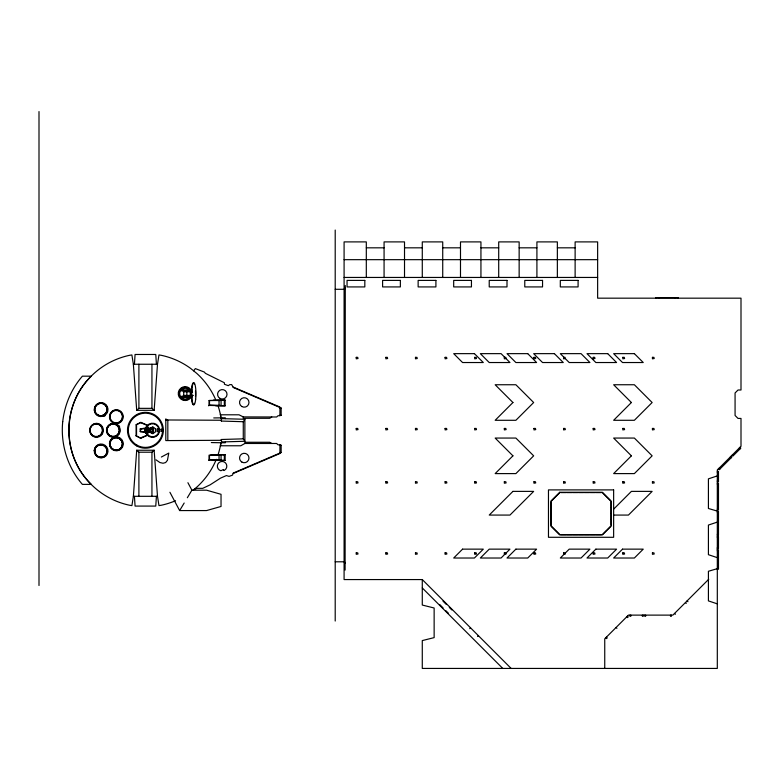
<?xml version="1.0" encoding="UTF-8"?>
<svg xmlns="http://www.w3.org/2000/svg" width="780" height="780" viewBox="0 0 780 780"><rect width="100%" height="100%" fill="white"/><g stroke="black" fill="none" stroke-linecap="round" stroke-linejoin="round"><path stroke-width="1.17" d="M140.78 438.262L136.13 435.825L140.78 438.262L147.498 435.289L145.675 432.627L145.441 430.121L145.675 427.927L147.274 425.422L140.79 422.74L136.13 424.739L140.78 422.292L147.498 425.266M134.423 364.25L135.076 354.471L155.766 354.471L156.429 364.25M156.429 496.304L155.766 506.083L135.076 506.083L134.423 496.304M215.426 399.116A76.625 76.625 0 0 0 196.697 373.337L190.466 368.287A76.625 76.625 0 0 0 161.353 355.329L158.964 354.949L157.492 364.25L154.147 410.309L136.705 410.309L133.361 364.25L131.888 354.949L129.49 355.329A76.625 76.625 0 0 0 129.49 505.225L131.908 505.606L133.38 496.304L136.705 450.245L154.147 450.245L157.492 496.304L158.964 505.606L161.353 505.225A76.625 76.625 0 0 0 175.539 500.731M551.167 513.893L551.167 519.217M244.871 419.269L243.272 421.717L221.374 421.063L221.637 417.807L221.637 418.626L244.871 419.269L244.871 441.285L221.637 441.938L221.637 442.748L221.374 439.491L243.272 438.838L244.871 441.285M345.277 288.103L345.111 288.697M551.528 526.295L555.301 530.039M555.721 530.458L559.484 534.222M606.382 496.723L602.667 492.96M610.574 500.887L606.859 497.152M220.37 446.209L220.925 442.748L225.313 442.748L225.313 441.938M551.538 500.916L555.301 497.152M555.721 496.723L559.484 492.96M610.574 526.295L606.859 530.029M610.954 519.197L610.974 513.932M345.111 570.092L345.277 285.538M146.484 427.586L145.831 429.136L146.484 433.943L147.781 433.943L147.781 426.611L146.484 426.611L146.484 427.586L147.781 427.586M551.167 507.975L551.167 513.289M551.167 519.821L551.167 525.145M610.974 507.332L610.954 502.057M610.974 525.106L610.974 519.86M220.447 445.77L240.796 445.77L244.871 443.479L276.666 443.479L277.885 444.707L281.151 445.273L281.151 452.527L233.22 473.07L232.518 475.127L229.066 476.385L226.424 475.566L220.516 478.13L210.093 484.858L202.722 488.339L197.018 488.339L193.576 489.743M169.913 492.268L179.644 510.568L184.178 503.022M187.346 497.747L191.89 490.191L206.564 490.191L221.032 494.305L221.032 506.464L206.564 510.568L179.644 510.568M551.167 502.047L551.167 507.37M610.954 513.279L610.974 508.004M560.615 492.59L565.939 492.59M566.543 492.59L571.867 492.59M572.462 492.59L577.785 492.59M578.389 492.59L583.713 492.59M584.317 492.59L589.631 492.59M590.236 492.59L595.559 492.59M596.164 492.59L601.487 492.59M565.939 534.592L560.615 534.592M571.867 534.592L566.543 534.592M577.785 534.592L572.462 534.592M583.713 534.592L578.389 534.592M589.631 534.592L584.317 534.592M595.559 534.592L590.236 534.592M601.487 534.592L596.164 534.592M193.576 370.812L195.37 368.599L204.418 372.089L205.355 373.327L224.406 382.765L224.406 384.228L228.306 385.681L229.749 384.618L231.709 384.618L233.22 387.485L281.151 408.028L281.151 415.282L277.885 415.847L276.666 416.988L243.243 416.91L239.002 414.794L220.447 414.794M148.434 432.393L153.328 432.393L153.328 428.161L148.434 428.161L148.434 432.393L149.087 431.75L153.328 431.75M149.74 429.215L153.085 429.215L153.085 431.34L149.74 431.34L149.74 429.215L153.085 429.215M208.679 405.824L209.498 405.005L221.072 405.415L221.072 400.52L209.089 400.52L209.089 405.415L225.147 405.824L225.147 400.12L213.389 400.12M208.679 460.434L209.498 459.625L221.072 460.034L221.072 455.14L209.089 455.14L209.089 460.034L225.147 460.434L225.147 454.73L212.209 454.73M504.777 554.317L501.072 558.022L480.344 558.022L489.226 549.139L509.964 549.139L506.035 553.059M469.716 628.67L470.555 627.832M477.545 636.509L478.384 635.671M564.018 554.317L560.313 558.022L581.051 558.022L589.933 549.139L569.205 549.139L565.276 553.059M613.636 509.155L631.4 491.38L652.139 491.38L628.446 515.073L613.636 515.073M708.757 579.228L672.877 615.118L628.446 615.118L604.744 638.81L604.744 668.431M136.705 410.309L138.899 408.349L151.944 408.349L154.147 410.309M136.705 450.245L138.899 452.205L151.944 452.205L154.147 450.245M602.667 534.222L606.382 530.458M193.138 490.103L196.697 487.217A76.625 76.625 0 0 0 216.323 459.332M271.772 416.988L269.734 418.294L243.243 418.294L243.243 416.91M161.353 457.031L168.782 453.082L167.437 460.298L165.643 462.54L163.04 463.252L159.871 462.53L156.059 459.849M209.089 400.52L225.147 400.12M210.288 455.14L225.147 454.73M149.74 431.34L153.085 431.34M233.22 473.479L279.923 453.511L279.923 444.707M140.79 437.814L147.274 435.133M717.308 475.898L708.416 478.861L708.416 508.482L718.487 511.446L718.487 535.139L717.308 535.139M717.308 522.103L708.416 525.067L708.416 554.687L717.308 557.651M145.675 432.627L140.205 431.584L140.205 428.971L145.675 427.927M161.07 429.624L162.542 429.302M162.542 431.252L161.07 431.418L161.07 430.862M221.374 439.491L221.374 440.3L165.799 440.583L165.799 418.889M140.205 428.971L145.607 428.61M213.73 417.944L225.313 417.807L225.313 418.626M366.308 247.826L384.072 247.826M404.518 247.826L422.282 247.826M442.728 247.826L460.493 247.826M480.938 247.826L498.703 247.826M519.149 247.826L536.913 247.826M557.359 247.826L575.123 247.826M344.087 259.672L597.636 259.672M344.087 277.446L597.636 277.446M335.205 289.292L344.087 289.292M133.361 364.25L157.492 364.25M191.607 390.946L181.623 390.946L181.623 389.932L188.965 389.932L188.965 390.946M183.3 391.765L191.227 391.765L191.207 390.946M183.3 395.431L191.227 395.431L191.227 396.25L181.623 396.25L181.623 397.264L188.965 397.264L188.965 396.25M192.816 395.431L193.381 395.431M215.738 405.824L225.147 405.824M279.923 408.028L281.151 408.028M279.923 415.282L281.151 415.282M151.876 427.508L152.822 427.508L152.841 426.709M146.153 428.366L147.781 428.366M148.434 428.161L149.087 428.815L153.328 428.815M147.781 429.624L145.012 429.644L145.012 430.911L147.781 430.93M147.781 429.868L145.012 429.887M145.012 430.667L147.781 430.687M140.205 431.584L145.607 431.632M146.153 432.198L147.781 432.198M146.484 432.968L147.781 432.968M151.876 433.046L152.822 433.046L152.841 433.846M279.923 445.273L281.151 445.273M279.923 452.527L281.151 452.527M213.389 460.434L225.147 460.434M717.308 471.452L718.487 471.452L718.487 481.825L717.308 481.825M717.308 472.348L718.487 472.348M717.308 480.938L718.487 480.938M717.308 483.308L718.487 483.308L718.487 509.964L717.308 509.964M717.308 484.195L718.487 484.195M133.361 496.304L157.492 496.304M717.308 509.077L718.487 509.077M717.308 512.333L718.487 512.333M717.308 534.251L718.487 534.251M717.892 535.587L718.048 546.546M717.308 536.62L718.487 536.62L718.487 548.467L717.308 548.467M717.308 537.508L718.487 537.508M717.308 547.579L718.487 547.579M717.308 549.11L717.892 549.11M717.308 549.949L718.487 549.949L718.487 569.205L717.308 569.205M717.308 550.836L718.487 550.836M335.205 561.795L344.087 561.795M718.487 568.318L708.416 571.272L708.416 600.892L717.308 603.856M511.144 668.431L422.282 579.569L344.087 579.569L344.087 241.897L366.308 241.897L366.308 277.446M211.341 442.562L220.925 442.748A76.625 76.625 0 0 1 218.303 453.96M161.07 429.692L161.07 429.068L162.542 429.302M161.07 430.93L162.542 431.252M165.799 419.971L221.374 420.254L221.374 421.063M233.22 387.075L279.923 407.043L279.923 415.847M271.772 443.479L269.734 442.26L244.871 442.26L244.871 443.479M166.481 419.338L167.827 420.254L167.827 440.3M739.957 447.33L740.795 448.159L732.829 456.124L731.991 455.286M739.323 447.954L740.161 448.793M732.625 454.652L733.463 455.491M730.948 456.329L731.786 457.168L719.189 469.765L718.351 468.926M730.314 456.963L731.152 457.802M718.975 468.302L719.813 469.141M564.018 357.347L560.313 353.642L581.051 353.642L589.933 362.534L569.205 362.534L565.276 358.605M504.777 357.347L501.072 353.642L480.344 353.642L489.226 362.534L509.964 362.534L506.035 358.605M687.112 600.873L687.95 601.712M685.444 602.55L686.273 603.389M674.554 613.441L675.383 614.279M627.393 616.161L628.231 617M626.769 616.785L627.608 617.624M616.073 627.49L616.912 628.319M606.421 637.133L607.259 637.972M605.797 637.767L606.635 638.606M443.011 601.136L446.413 604.539M449.29 607.415L451.844 609.96M439.657 604.481L443.06 607.883M445.936 610.76L448.49 613.314M422.282 587.944L502.768 668.431M187.912 482.703L191.89 490.191M345.111 562.39L345.277 562.984M220.37 414.346L220.925 417.807M717.892 534.222L717.892 536.62M678.2 298.174L678.2 297.59L655.697 297.59L655.697 298.174M675.002 297.59L675.002 298.174M671.395 615.118L671.395 616.298M670.508 615.118L670.508 616.298M658.905 297.59L658.905 298.174M645.625 615.118L645.625 616.298M644.738 615.118L644.738 616.298M643.256 615.118L643.256 616.298M642.369 615.118L642.369 616.298M630.815 615.118L630.815 616.298M629.928 615.118L629.928 616.298M575.123 277.446L575.123 241.897L597.636 241.897L597.636 298.174L741 298.174L741 390L738.036 390L735.072 392.964L735.072 415.477L738.036 418.431L741 418.431L741 446.277L717.308 469.979L717.308 668.431L422.282 668.431L422.282 640.585L434.138 637.621L434.138 608L422.282 605.046L422.282 579.569M557.359 277.446L557.359 241.897L536.913 241.897L536.913 277.446M519.149 277.446L519.149 241.897L498.703 241.897L498.703 277.446M480.938 277.446L480.938 241.897L460.493 241.897L460.493 277.446M442.728 277.446L442.728 241.897L422.282 241.897L422.282 277.446M404.518 277.446L404.518 241.897L384.072 241.897L384.072 277.446M335.205 230.051L335.205 621.036M243.272 421.717L243.272 438.838M224.328 400.52L224.328 405.415M224.328 455.14L224.328 460.034M219.034 400.93L219.034 405.005M219.034 455.549L219.034 459.625M209.498 400.93L209.498 405.005M209.498 455.549L209.498 459.625M187.171 389.932L187.171 390.946M187.171 396.25L187.171 397.264M187.005 396.25L187.005 397.264M186.859 391.765L186.859 395.431M186.176 396.25L186.176 397.264M184.411 396.25L184.411 397.264M183.583 389.932L183.583 390.946M183.729 391.765L183.729 395.431M183.583 396.25L183.583 397.264M183.417 389.932L183.417 390.946M183.417 396.25L183.417 397.264M157.648 428.951L157.648 429.809M157.648 430.745L157.648 431.603M157.326 428.873L157.326 429.897M157.326 430.667L157.326 431.691M155.776 428.727L155.776 430.034M155.776 430.521L155.776 431.827M152.753 429.546L152.753 431.008M151.944 364.25L151.944 408.349M151.944 452.205L151.944 496.304M150.482 429.546L150.482 431.008M149.087 428.815L149.087 431.75M140.614 428.971L140.614 431.584M138.899 364.25L138.899 408.349M138.899 452.205L138.899 496.304M136.539 424.983L136.539 435.572M136.13 424.739L136.13 435.825M39 111.569L39 585.497M218.303 406.604A76.625 76.625 0 0 1 221.189 418.86M145.665 428.444A7.088 7.088 0 0 1 156.585 424.466A7.088 7.088 0 0 1 156.585 436.088A7.088 7.088 0 0 1 145.665 432.11M146.221 428.59A6.513 6.513 0 0 1 156.253 424.944A6.513 6.513 0 0 1 156.253 435.62A6.513 6.513 0 0 1 146.221 431.964M152.519 427.255A3.022 3.022 0 0 1 155.434 431.057M155.132 431.788A3.022 3.022 0 0 1 152.519 433.3M151.73 433.192A3.022 3.022 0 0 1 149.897 431.788M149.897 428.766A3.022 3.022 0 0 1 151.73 427.362M191.987 397.741A4.075 0.78 -90 0 1 191.002 393.802A4.075 0.78 -90 0 1 191.987 389.863M191.324 396.844A3.52 0.673 -90 0 1 190.437 395.821A3.52 0.673 -90 0 1 190.554 391.111A3.52 0.673 -90 0 1 191.47 391.316M194.503 403.328A11.008 2.116 -90 0 1 191.324 393.802A11.008 2.116 -90 0 1 194.503 384.267M195.487 390.956A11.008 2.116 -90 0 1 195.487 396.649M191.48 393.071A2.808 0.536 -90 0 1 191.929 391.014A2.808 0.536 -90 0 1 192.465 392.398M192.465 395.206A2.808 0.536 -90 0 1 191.929 396.581A2.808 0.536 -90 0 1 191.48 394.524M191.168 397.059A6.932 6.932 0 0 1 180.707 398.902A6.932 6.932 0 0 1 180.707 388.284A6.932 6.932 0 0 1 191.168 390.136M190.632 396.757A6.308 6.308 0 0 1 181.106 398.434A6.308 6.308 0 0 1 181.106 388.762A6.308 6.308 0 0 1 190.632 390.439M190.447 396.649A6.103 6.103 0 0 1 181.233 398.278A6.103 6.103 0 0 1 181.233 388.918A6.103 6.103 0 0 1 190.447 390.546M105.417 415.467A6.971 6.844 -65 0 1 103.818 416.315M115.42 436.839A6.971 6.903 65 0 1 117.224 436.761M118.56 425.344A6.971 6.903 -90 0 1 119.652 426.787M117.127 436.312A6.971 6.903 -90 0 1 115.46 437.014M62.732 421.59C60.421 444.044 67.529 467.337 82.397 484.39L91.319 484.39C61.581 456.31 61.581 404.245 91.319 376.174L82.397 376.174C71.38 388.83 64.603 404.937 62.732 421.59M356.236 357.347L356.236 358.829L358.01 358.527L357.718 357.347L356.236 357.347M385.856 357.347L385.856 358.829L387.631 358.527L387.338 357.347L385.856 357.347M415.477 357.347L415.477 358.829L417.251 358.527L416.959 357.347L415.477 357.347M356.236 428.435L356.236 429.916L358.01 429.624L357.718 428.435L356.236 428.435M445.097 357.347L445.097 358.829L446.872 358.527L446.579 357.347L445.097 357.347M385.856 428.435L385.856 429.916L387.631 429.624L387.338 428.435L385.856 428.435M474.718 357.347L474.718 358.829L476.492 358.527L476.2 357.347L474.718 357.347M356.236 481.748L356.236 483.229L358.01 482.937L357.718 481.748L356.236 481.748M415.477 428.435L415.477 429.916L417.251 429.624L416.959 428.435L415.477 428.435M504.338 357.347L504.338 358.829L506.113 358.527L505.81 357.347L504.338 357.347M385.856 481.748L385.856 483.229L387.631 482.937L387.338 481.748L385.856 481.748M445.097 428.435L445.097 429.916L446.872 429.624L446.579 428.435L445.097 428.435M533.959 357.347L533.959 358.829L535.733 358.527L535.431 357.347L533.959 357.347M415.477 481.748L415.477 483.229L417.251 482.937L416.959 481.748L415.477 481.748M474.718 428.435L474.718 429.916L476.492 429.624L476.2 428.435L474.718 428.435M356.236 552.844L356.236 554.317L358.01 554.024L357.718 552.844L356.236 552.844M512.928 402.519L495.154 420.293L515.882 420.293L533.657 402.519L515.882 384.745L495.154 384.745L512.928 402.519M563.579 357.347L563.579 358.829L565.354 358.527L565.051 357.347L563.579 357.347M445.097 481.748L445.097 483.229L446.872 482.937L446.579 481.748L445.097 481.748M504.338 428.435L504.338 429.916L506.113 429.624L505.81 428.435L504.338 428.435M385.856 552.844L385.856 554.317L387.631 554.024L387.338 552.844L385.856 552.844M593.2 357.347L593.2 358.829L594.974 358.527L594.672 357.347L593.2 357.347M474.718 481.748L474.718 483.229L476.492 482.937L476.2 481.748L474.718 481.748M533.959 428.435L533.959 429.916L535.733 429.624L535.431 428.435L533.959 428.435M415.477 552.844L415.477 554.317L417.251 554.024L416.959 552.844L415.477 552.844M512.928 455.832L495.154 473.606L515.882 473.606L533.657 455.832L515.882 438.058L495.154 438.058L512.928 455.832M622.81 357.347L622.81 358.829L624.595 358.527L624.292 357.347L622.81 357.347M504.338 481.748L504.338 483.229L506.113 482.937L505.81 481.748L504.338 481.748M563.579 428.435L563.579 429.916L565.354 429.624L565.051 428.435L563.579 428.435M445.097 552.844L445.097 554.317L446.872 554.024L446.579 552.844L445.097 552.844M512.928 491.38L489.226 515.073L509.964 515.073L533.657 491.38L512.928 491.38M652.431 357.347L652.431 358.829L654.215 358.527L653.913 357.347L652.431 357.347M462.569 549.139L453.687 558.022L474.415 558.022L483.308 549.139L462.569 549.139M533.959 481.748L533.959 483.229L535.733 482.937L535.431 481.748L533.959 481.748M593.2 428.435L593.2 429.916L594.974 429.624L594.672 428.435L593.2 428.435M474.718 552.844L474.718 554.317L476.492 554.024L476.2 552.844L474.718 552.844M631.4 402.519L613.636 420.293L634.364 420.293L652.139 402.519L634.364 384.745L613.636 384.745L631.4 402.519M563.579 481.748L563.579 483.229L565.354 482.937L565.051 481.748L563.579 481.748M622.81 428.435L622.81 429.916L624.595 429.624L624.292 428.435L622.81 428.435M559.728 492.268L550.836 501.15L550.836 526.032L559.728 534.924L602.375 534.924L611.267 526.032L611.267 501.15L602.375 492.268L559.728 492.268M504.338 552.844L504.338 554.317L506.113 554.024L505.81 552.844L504.338 552.844M515.882 549.139L507 558.022L527.738 558.022L536.62 549.139L515.882 549.139M593.2 481.748L593.2 483.229L594.974 482.937L594.672 481.748L593.2 481.748M652.431 428.435L652.431 429.916L654.215 429.624L653.913 428.435L652.431 428.435M533.959 552.844L533.959 554.317L535.733 554.024L535.431 552.844L533.959 552.844M631.4 455.832L613.636 473.606L634.364 473.606L652.139 455.832L634.364 438.058L613.636 438.058L631.4 455.832M622.81 481.748L622.81 483.229L624.595 482.937L624.292 481.748L622.81 481.748M563.579 552.844L563.579 554.317L565.354 554.024L565.051 552.844L563.579 552.844M652.431 481.748L652.431 483.229L654.215 482.937L653.913 481.748L652.431 481.748M595.861 549.139L586.979 558.022L607.708 558.022L616.6 549.139L595.861 549.139M593.2 552.844L593.2 554.317L594.974 554.024L594.672 552.844L593.2 552.844M622.518 549.139L613.636 558.022L634.364 558.022L643.256 549.139L622.518 549.139M622.81 552.844L622.81 554.317L624.595 554.024L624.292 552.844L622.81 552.844M652.431 552.844L652.431 554.317L654.215 554.024L653.913 552.844L652.431 552.844M223.382 469.599L220.867 470.749A4.729 4.729 0 0 1 217.99 463.817A4.729 4.729 0 0 1 225.43 462.842A4.729 4.729 0 0 1 224.455 470.281L223.88 470.515L223.382 469.599M364.825 280.4L347.051 280.4L347.051 286.923L364.825 286.923L364.825 280.4M400.364 280.4L382.6 280.4L382.6 286.923L400.364 286.923L400.364 280.4M435.913 280.4L418.139 280.4L418.139 286.923L435.913 286.923L435.913 280.4M471.452 280.4L453.687 280.4L453.687 286.923L471.452 286.923L471.452 280.4M507 280.4L489.226 280.4L489.226 286.923L507 286.923L507 280.4M542.548 280.4L524.774 280.4L524.774 286.923L542.548 286.923L542.548 280.4M578.087 280.4L560.313 280.4L560.313 286.923L578.087 286.923L578.087 280.4M474.415 353.642L453.687 353.642L462.569 362.534L483.308 362.534L474.415 353.642M527.738 353.642L507 353.642L515.882 362.534L536.62 362.534L527.738 353.642M554.395 353.642L533.657 353.642L542.548 362.534L563.277 362.534L554.395 353.642M607.708 353.642L586.979 353.642L595.861 362.534L616.6 362.534L607.708 353.642M634.364 353.642L613.636 353.642L622.518 362.534L643.256 362.534L634.364 353.642M613.636 489.898L548.467 489.898L548.467 537.293L613.636 537.293L613.636 489.898M241.897 462.101A4.729 4.729 0 0 0 248.986 458.016A4.729 4.729 0 0 0 241.897 453.921A4.729 4.729 0 0 0 241.897 462.101M219.931 398.404A4.729 4.729 0 0 0 227.019 394.31A4.729 4.729 0 0 0 219.931 390.215A4.729 4.729 0 0 0 219.931 398.404M241.897 406.546A4.729 4.729 0 0 0 248.986 402.451A4.729 4.729 0 0 0 241.897 398.356A4.729 4.729 0 0 0 241.897 406.546M136.861 445.107A17.121 17.121 0 0 0 162.542 430.277A17.121 17.121 0 0 0 136.861 415.457A17.121 17.121 0 0 0 136.861 445.107M195.673 399.302A11.008 2.116 -90 0 0 193.84 382.795A11.008 2.116 -90 0 0 192.007 399.302A11.008 2.116 -90 0 0 195.673 399.302M181.252 397.507A5.528 5.528 0 0 0 190.505 395.031A5.528 5.528 0 0 0 183.729 388.255A5.528 5.528 0 0 0 181.252 397.507M104.53 414.843A6.581 6.464 -65 0 0 103.633 403.523A6.581 6.464 -65 0 0 94.39 410.114A6.581 6.464 -65 0 0 104.53 414.843M105.017 415.282A6.971 6.844 -65 0 0 104.062 403.299A6.971 6.844 -65 0 0 94.273 410.27A6.971 6.844 -65 0 0 105.017 415.282M104.432 414.619A6.269 6.152 -65 0 0 103.584 403.845A6.269 6.152 -65 0 0 94.77 410.114A6.269 6.152 -65 0 0 104.432 414.619M104.354 414.59A6.269 6.152 -65 0 0 103.496 403.806A6.269 6.152 -65 0 0 94.692 410.085A6.269 6.152 -65 0 0 104.354 414.59M94.39 450.45A6.581 6.464 65 0 0 103.633 457.031A6.581 6.464 65 0 0 104.53 445.712A6.581 6.464 65 0 0 94.39 450.45M94.273 450.284A6.971 6.844 65 0 0 104.062 457.255A6.971 6.844 65 0 0 105.017 445.273A6.971 6.844 65 0 0 94.273 450.284M94.77 450.44A6.269 6.152 65 0 0 103.584 456.709A6.269 6.152 65 0 0 104.432 445.936A6.269 6.152 65 0 0 94.77 450.44M94.692 450.479A6.269 6.152 65 0 0 103.496 456.748A6.269 6.152 65 0 0 104.354 445.965A6.269 6.152 65 0 0 94.692 450.479M109.658 443.323A6.581 6.523 65 0 0 118.94 449.885A6.581 6.523 65 0 0 119.886 438.555A6.581 6.523 65 0 0 109.658 443.323M109.463 443.196A6.971 6.903 65 0 0 119.301 450.148A6.971 6.903 65 0 0 120.305 438.145A6.971 6.903 65 0 0 109.463 443.196M110.019 443.323A6.269 6.211 65 0 0 118.872 449.582A6.269 6.211 65 0 0 119.769 438.779A6.269 6.211 65 0 0 110.019 443.323M109.96 443.352A6.269 6.211 65 0 0 118.813 449.602A6.269 6.211 65 0 0 119.71 438.808A6.269 6.211 65 0 0 109.96 443.352M118.784 433.573A6.581 6.523 -90 0 0 113.139 423.696A6.581 6.523 -90 0 0 107.494 433.573A6.581 6.523 -90 0 0 118.784 433.573M119.33 433.768A6.971 6.903 -90 0 0 113.353 423.306A6.971 6.903 -90 0 0 107.367 433.768A6.971 6.903 -90 0 0 119.33 433.768M118.579 433.417A6.269 6.211 -90 0 0 113.197 424.008A6.269 6.211 -90 0 0 107.825 433.417A6.269 6.211 -90 0 0 118.579 433.417M118.511 433.417A6.269 6.211 -90 0 0 113.139 424.008A6.269 6.211 -90 0 0 107.757 433.417A6.269 6.211 -90 0 0 118.511 433.417M101.839 433.573A6.581 6.464 -90 0 0 96.242 423.696A6.581 6.464 -90 0 0 90.646 433.573A6.581 6.464 -90 0 0 101.839 433.573M102.463 433.768A6.971 6.844 -90 0 0 96.535 423.306A6.971 6.844 -90 0 0 90.607 433.768A6.971 6.844 -90 0 0 102.463 433.768M101.576 433.417A6.269 6.152 -90 0 0 96.242 424.008A6.269 6.152 -90 0 0 90.909 433.417A6.269 6.152 -90 0 0 101.576 433.417M118.375 422.799A6.581 6.523 -65 0 0 120.373 411.587A6.581 6.523 -65 0 0 109.736 415.516A6.581 6.523 -65 0 0 118.375 422.799M118.696 423.257A6.971 6.903 -65 0 0 120.822 411.372A6.971 6.903 -65 0 0 109.551 415.535A6.971 6.903 -65 0 0 118.696 423.257M118.326 422.536A6.269 6.211 -65 0 0 120.237 411.85A6.269 6.211 -65 0 0 110.097 415.594A6.269 6.211 -65 0 0 118.326 422.536M136.461 445.809A17.93 17.93 0 0 0 163.361 430.277A17.93 17.93 0 0 0 136.461 414.745A17.93 17.93 0 0 0 136.461 445.809"/></g></svg>
